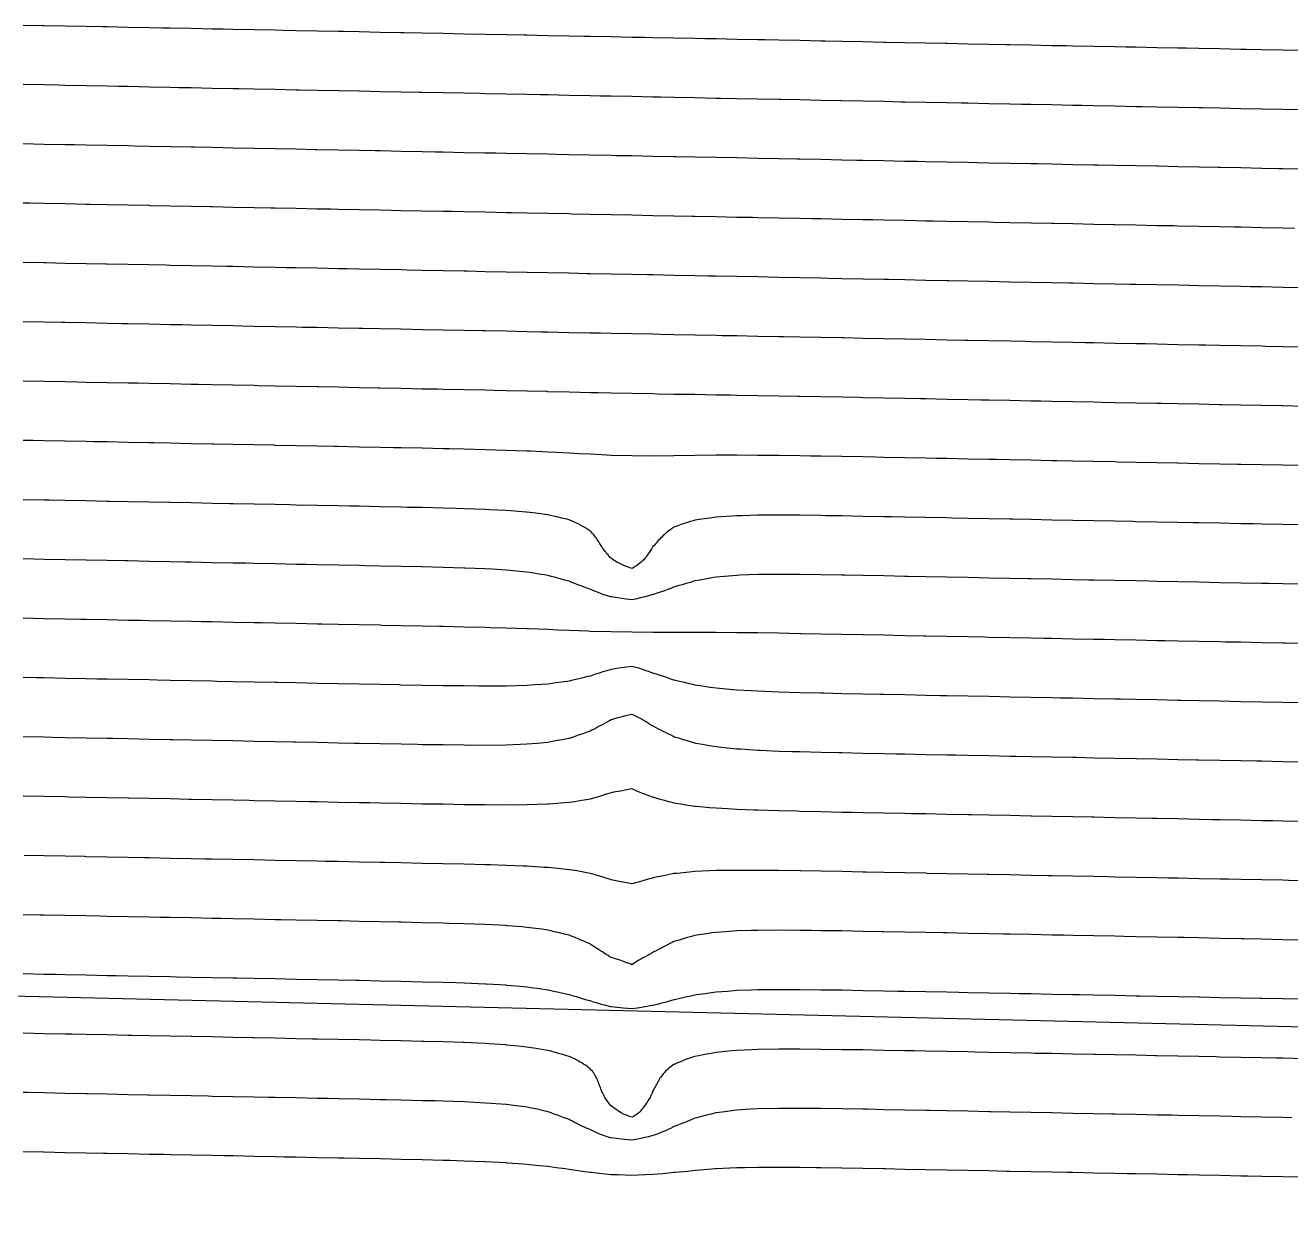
# Model space of a CAD drawing. Header units: metres. Extents: x 2418 to 4584, y 40 to 163.
# Drawn here: x 3641.3 to 3772, y 40 to 162.4 of the extents above; entities that cross this region are included whole.
import ezdxf

# ---------------------------------------------------------------- set-up
doc = ezdxf.new("R2010")
doc.units = ezdxf.units.M
for name, color, linetype in [('Contour_Level_10', 7, 'Continuous'), ('Contour_Level_11', 7, 'Continuous'), ('Contour_Level_12', 7, 'Continuous'), ('Contour_Level_13', 7, 'Continuous'), ('Contour_Level_14', 7, 'Continuous'), ('Contour_Level_15', 7, 'Continuous'), ('Contour_Level_16', 7, 'Continuous'), ('Contour_Level_17', 7, 'Continuous'), ('Contour_Level_18', 7, 'Continuous'), ('Contour_Level_19', 7, 'Continuous'), ('Contour_Level_20', 7, 'Continuous'), ('Contour_Level_21', 7, 'Continuous'), ('Contour_Level_22', 7, 'Continuous'), ('Contour_Level_23', 7, 'Continuous'), ('Contour_Level_4', 7, 'Continuous'), ('Contour_Level_5', 7, 'Continuous'), ('Contour_Level_6', 7, 'Continuous'), ('Contour_Level_7', 7, 'Continuous'), ('Contour_Level_8', 7, 'Continuous'), ('Contour_Level_9', 7, 'Continuous')]:
    doc.layers.add(name, color=color, linetype=linetype)

msp = doc.modelspace()

# ---------------------------------------------------------------- linework, layer by layer
at = {"layer": 'Contour_Level_10'}
msp.add_lwpolyline([(3773.34, 123.06), (3771.17, 123.11), (3771.08, 123.11), (3769.01, 123.15), (3766.84, 123.19), (3764.86, 123.23), (3764.67, 123.23), (3762.5, 123.28), (3760.33, 123.32), (3758.64, 123.35), (3758.17, 123.36), (3756, 123.41), (3753.83, 123.45), (3752.42, 123.48), (3751.66, 123.49), (3749.49, 123.54), (3747.33, 123.58), (3746.2, 123.6), (3745.16, 123.62), (3742.99, 123.66), (3740.82, 123.71), (3739.98, 123.72), (3738.65, 123.75), (3736.49, 123.79), (3734.32, 123.84), (3733.76, 123.85), (3732.15, 123.88), (3729.98, 123.92), (3727.81, 123.96), (3727.49, 123.97), (3725.65, 124.01), (3723.48, 124.05), (3721.31, 124.09), (3721.08, 124.09), (3719.14, 124.13), (3716.97, 124.17), (3714.8, 124.2), (3714.12, 124.22), (3712.64, 124.24), (3710.47, 124.28), (3708.3, 124.31), (3706.6, 124.34), (3706.13, 124.35), (3703.96, 124.39), (3701.8, 124.43), (3700.46, 124.46), (3699.63, 124.48), (3697.46, 124.53), (3695.29, 124.58), (3695.18, 124.59), (3693.12, 124.63), (3690.96, 124.68), (3689.74, 124.71), (3688.79, 124.73), (3686.62, 124.78), (3684.45, 124.82), (3683.88, 124.83), (3682.28, 124.86), (3680.12, 124.91), (3677.95, 124.95), (3677.77, 124.95), (3675.78, 124.99), (3673.61, 125.04), (3671.58, 125.08), (3671.44, 125.08), (3669.28, 125.12), (3667.11, 125.17), (3665.36, 125.2), (3664.94, 125.21), (3662.77, 125.25), (3660.6, 125.3), (3659.15, 125.32), (3658.43, 125.34), (3656.27, 125.38), (3654.1, 125.42), (3652.93, 125.45), (3651.93, 125.47), (3649.76, 125.51), (3647.59, 125.55), (3646.71, 125.57), (3645.43, 125.6), (3643.26, 125.64), (3641.09, 125.68)], dxfattribs=at)
at = {"layer": 'Contour_Level_11'}
msp.add_lwpolyline([(3772.72, 116.95), (3771.17, 116.98), (3769.01, 117.03), (3766.84, 117.07), (3766.5, 117.08), (3764.67, 117.11), (3762.5, 117.15), (3760.33, 117.2), (3760.28, 117.2), (3758.17, 117.24), (3756, 117.28), (3754.06, 117.32), (3753.83, 117.33), (3751.66, 117.37), (3749.49, 117.41), (3747.84, 117.44), (3747.33, 117.45), (3745.16, 117.5), (3742.99, 117.54), (3741.62, 117.57), (3740.82, 117.58), (3738.65, 117.63), (3736.49, 117.67), (3735.39, 117.69), (3734.32, 117.71), (3732.15, 117.75), (3729.98, 117.8), (3729.1, 117.81), (3727.81, 117.84), (3725.65, 117.88), (3723.48, 117.92), (3722.41, 117.94), (3721.31, 117.96), (3719.14, 117.99), (3716.97, 118.01), (3714.8, 118.02), (3712.64, 118.02), (3710.47, 118), (3708.3, 117.97), (3706.13, 117.94), (3703.96, 117.95), (3701.8, 118.01), (3700.85, 118.06), (3699.63, 118.12), (3698.51, 118.18), (3697.46, 118.24), (3696.18, 118.31), (3695.29, 118.35), (3693.47, 118.43), (3693.12, 118.44), (3690.96, 118.52), (3689.87, 118.55), (3688.79, 118.58), (3686.62, 118.64), (3685.09, 118.68), (3684.45, 118.69), (3682.28, 118.74), (3680.12, 118.78), (3679.33, 118.8), (3677.95, 118.83), (3675.78, 118.87), (3673.61, 118.91), (3673.21, 118.92), (3671.44, 118.96), (3669.28, 119), (3667.11, 119.04), (3667, 119.05), (3664.94, 119.09), (3662.77, 119.13), (3660.79, 119.17), (3660.6, 119.17), (3658.43, 119.21), (3656.27, 119.26), (3654.57, 119.29), (3654.1, 119.3), (3651.93, 119.34), (3649.76, 119.39), (3648.35, 119.41), (3647.59, 119.43), (3645.43, 119.47), (3643.26, 119.52), (3642.13, 119.54), (3641.09, 119.56)], dxfattribs=at)
at = {"layer": 'Contour_Level_12'}
msp.add_lwpolyline([(3773.34, 110.82), (3771.17, 110.86), (3769.01, 110.9), (3768.14, 110.92), (3766.84, 110.94), (3764.67, 110.99), (3762.5, 111.03), (3761.92, 111.04), (3760.33, 111.07), (3758.17, 111.12), (3756, 111.16), (3755.7, 111.17), (3753.83, 111.2), (3751.66, 111.25), (3749.49, 111.29), (3749.49, 111.29), (3747.33, 111.33), (3745.16, 111.37), (3743.27, 111.41), (3742.99, 111.42), (3740.82, 111.46), (3738.65, 111.5), (3737.04, 111.53), (3736.49, 111.55), (3734.32, 111.59), (3732.15, 111.63), (3730.75, 111.66), (3729.98, 111.67), (3727.81, 111.71), (3725.65, 111.75), (3723.94, 111.78), (3723.48, 111.79), (3721.31, 111.82), (3719.14, 111.83), (3716.97, 111.82), (3715.31, 111.78), (3714.8, 111.77), (3713.16, 111.66), (3712.64, 111.62), (3712.02, 111.53), (3711.18, 111.41), (3710.47, 111.3), (3710.42, 111.29), (3710, 111.17), (3709.6, 111.04), (3709.23, 110.92), (3708.87, 110.8), (3708.54, 110.67), (3708.3, 110.58), (3708.25, 110.55), (3708.06, 110.43), (3707.88, 110.3), (3707.72, 110.18), (3707.57, 110.06), (3707.42, 109.93), (3707.28, 109.81), (3707.15, 109.69), (3707.03, 109.56), (3706.91, 109.44), (3706.79, 109.32), (3706.68, 109.2), (3706.57, 109.07), (3706.46, 108.95), (3706.35, 108.83), (3706.24, 108.7), (3706.13, 108.58), (3706.13, 108.58), (3706.06, 108.46), (3705.98, 108.33), (3705.9, 108.21), (3705.82, 108.09), (3705.74, 107.96), (3705.65, 107.84), (3705.56, 107.72), (3705.47, 107.59), (3705.38, 107.47), (3705.28, 107.35), (3705.17, 107.23), (3705.05, 107.1), (3704.92, 106.98), (3704.76, 106.86), (3704.6, 106.73), (3704.43, 106.61), (3704.24, 106.49), (3704.05, 106.36), (3703.96, 106.31), (3703.83, 106.36), (3703.5, 106.49), (3703.2, 106.61), (3702.91, 106.73), (3702.65, 106.86), (3702.41, 106.98), (3702.2, 107.1), (3702.01, 107.23), (3701.84, 107.35), (3701.8, 107.38), (3701.71, 107.47), (3701.59, 107.59), (3701.49, 107.72), (3701.38, 107.84), (3701.29, 107.96), (3701.19, 108.09), (3701.1, 108.21), (3701.02, 108.33), (3700.93, 108.46), (3700.85, 108.58), (3700.77, 108.7), (3700.69, 108.83), (3700.61, 108.95), (3700.53, 109.07), (3700.45, 109.2), (3700.37, 109.32), (3700.29, 109.44), (3700.2, 109.56), (3700.1, 109.69), (3700.01, 109.81), (3699.9, 109.93), (3699.79, 110.06), (3699.67, 110.18), (3699.63, 110.22), (3699.5, 110.3), (3699.31, 110.43), (3699.1, 110.55), (3698.89, 110.67), (3698.66, 110.8), (3698.42, 110.92), (3698.16, 111.04), (3697.89, 111.17), (3697.61, 111.29), (3697.46, 111.35), (3697.22, 111.41), (3696.72, 111.53), (3696.21, 111.66), (3695.67, 111.78), (3695.29, 111.86), (3694.99, 111.9), (3694.05, 112.03), (3693.12, 112.14), (3693.05, 112.15), (3691.45, 112.27), (3690.96, 112.31), (3689.25, 112.4), (3688.79, 112.42), (3686.62, 112.5), (3685.8, 112.52), (3684.45, 112.56), (3682.28, 112.61), (3680.77, 112.64), (3680.12, 112.66), (3677.95, 112.7), (3675.78, 112.75), (3674.82, 112.77), (3673.61, 112.79), (3671.44, 112.83), (3669.28, 112.88), (3668.64, 112.89), (3667.11, 112.92), (3664.94, 112.96), (3662.77, 113.01), (3662.43, 113.01), (3660.6, 113.05), (3658.43, 113.09), (3656.27, 113.13), (3656.21, 113.14), (3654.1, 113.18), (3651.93, 113.22), (3649.99, 113.26), (3649.76, 113.26), (3647.59, 113.31), (3645.43, 113.35), (3643.78, 113.38), (3643.26, 113.39), (3641.09, 113.43)], dxfattribs=at)
at = {"layer": 'Contour_Level_13'}
msp.add_lwpolyline([(3773.34, 104.69), (3771.17, 104.74), (3769.78, 104.76), (3769.01, 104.78), (3766.84, 104.82), (3764.67, 104.86), (3763.56, 104.89), (3762.5, 104.91), (3760.33, 104.95), (3758.17, 104.99), (3757.35, 105.01), (3756, 105.04), (3753.83, 105.08), (3751.66, 105.12), (3751.13, 105.13), (3749.49, 105.16), (3747.33, 105.21), (3745.16, 105.25), (3744.91, 105.26), (3742.99, 105.29), (3740.82, 105.34), (3738.69, 105.38), (3738.65, 105.38), (3736.49, 105.42), (3734.32, 105.46), (3732.43, 105.5), (3732.15, 105.51), (3729.98, 105.55), (3727.81, 105.59), (3725.92, 105.62), (3725.65, 105.63), (3723.48, 105.67), (3721.31, 105.69), (3719.14, 105.71), (3716.97, 105.69), (3715.11, 105.62), (3714.8, 105.61), (3713.51, 105.5), (3712.64, 105.43), (3712.37, 105.38), (3711.68, 105.26), (3710.97, 105.13), (3710.47, 105.05), (3710.35, 105.01), (3709.96, 104.89), (3709.56, 104.76), (3709.13, 104.64), (3708.69, 104.52), (3708.3, 104.41), (3708.25, 104.39), (3707.96, 104.27), (3707.65, 104.15), (3707.32, 104.02), (3706.96, 103.9), (3706.58, 103.78), (3706.18, 103.65), (3706.13, 103.64), (3705.77, 103.53), (3705.33, 103.41), (3704.85, 103.29), (3704.32, 103.16), (3703.96, 103.09), (3703.37, 103.16), (3702.48, 103.29), (3701.8, 103.39), (3701.73, 103.41), (3701.33, 103.53), (3700.97, 103.65), (3700.63, 103.78), (3700.31, 103.9), (3700.01, 104.02), (3699.73, 104.15), (3699.63, 104.2), (3699.4, 104.27), (3699.04, 104.39), (3698.7, 104.52), (3698.37, 104.64), (3698.06, 104.76), (3697.76, 104.89), (3697.48, 105.01), (3697.46, 105.02), (3697.01, 105.13), (3696.54, 105.26), (3696.08, 105.38), (3695.64, 105.5), (3695.29, 105.6), (3695.15, 105.62), (3694.38, 105.75), (3693.62, 105.87), (3693.12, 105.95), (3692.69, 105.99), (3691.39, 106.12), (3690.96, 106.16), (3689.54, 106.24), (3688.79, 106.28), (3686.74, 106.36), (3686.62, 106.37), (3684.45, 106.43), (3682.28, 106.49), (3682.22, 106.49), (3680.12, 106.53), (3677.95, 106.58), (3676.43, 106.61), (3675.78, 106.62), (3673.61, 106.67), (3671.44, 106.71), (3670.28, 106.73), (3669.28, 106.75), (3667.11, 106.8), (3664.94, 106.84), (3664.07, 106.86), (3662.77, 106.88), (3660.6, 106.92), (3658.43, 106.97), (3657.85, 106.98), (3656.27, 107.01), (3654.1, 107.05), (3651.93, 107.1), (3651.64, 107.1), (3649.76, 107.14), (3647.59, 107.18), (3645.43, 107.23), (3645.42, 107.23), (3643.26, 107.27), (3641.09, 107.31)], dxfattribs=at)
at = {"layer": 'Contour_Level_14'}
msp.add_lwpolyline([(3773.34, 98.57), (3771.42, 98.61), (3771.17, 98.61), (3769.01, 98.65), (3766.84, 98.7), (3765.21, 98.73), (3764.67, 98.74), (3762.5, 98.78), (3760.33, 98.83), (3758.99, 98.85), (3758.17, 98.87), (3756, 98.91), (3753.83, 98.95), (3752.77, 98.98), (3751.66, 99), (3749.49, 99.04), (3747.33, 99.08), (3746.55, 99.1), (3745.16, 99.13), (3742.99, 99.17), (3740.82, 99.21), (3740.33, 99.22), (3738.65, 99.26), (3736.49, 99.3), (3734.32, 99.34), (3734.11, 99.35), (3732.15, 99.38), (3729.98, 99.43), (3727.86, 99.47), (3727.81, 99.47), (3725.65, 99.51), (3723.48, 99.55), (3721.43, 99.59), (3721.31, 99.59), (3719.14, 99.63), (3716.97, 99.67), (3714.8, 99.69), (3712.64, 99.71), (3710.78, 99.71), (3710.47, 99.72), (3708.3, 99.72), (3706.13, 99.73), (3703.96, 99.75), (3701.8, 99.78), (3699.63, 99.83), (3699.43, 99.84), (3697.46, 99.91), (3696.29, 99.96), (3695.29, 100.01), (3693.28, 100.08), (3693.12, 100.09), (3690.96, 100.16), (3689.31, 100.21), (3688.79, 100.22), (3686.62, 100.27), (3684.45, 100.32), (3684.09, 100.33), (3682.28, 100.37), (3680.12, 100.41), (3678.11, 100.45), (3677.95, 100.46), (3675.78, 100.5), (3673.61, 100.54), (3671.93, 100.58), (3671.44, 100.59), (3669.28, 100.63), (3667.11, 100.67), (3665.71, 100.7), (3664.94, 100.72), (3662.77, 100.76), (3660.6, 100.8), (3659.5, 100.82), (3658.43, 100.84), (3656.27, 100.89), (3654.1, 100.93), (3653.28, 100.95), (3651.93, 100.97), (3649.76, 101.02), (3647.59, 101.06), (3647.06, 101.07), (3645.43, 101.1), (3643.26, 101.14), (3641.09, 101.19)], dxfattribs=at)
at = {"layer": 'Contour_Level_15'}
msp.add_lwpolyline([(3773.07, 92.45), (3771.17, 92.49), (3769.01, 92.53), (3766.85, 92.57), (3766.84, 92.57), (3764.67, 92.62), (3762.5, 92.66), (3760.63, 92.7), (3760.33, 92.7), (3758.17, 92.75), (3756, 92.79), (3754.41, 92.82), (3753.83, 92.83), (3751.66, 92.87), (3749.49, 92.92), (3748.19, 92.94), (3747.33, 92.96), (3745.16, 93), (3742.99, 93.05), (3741.98, 93.07), (3740.82, 93.09), (3738.65, 93.13), (3736.49, 93.17), (3735.77, 93.19), (3734.32, 93.22), (3732.15, 93.26), (3729.98, 93.3), (3729.61, 93.31), (3727.81, 93.35), (3725.65, 93.39), (3723.78, 93.44), (3723.48, 93.44), (3721.31, 93.5), (3719.14, 93.56), (3719.14, 93.56), (3716.97, 93.64), (3716.28, 93.68), (3714.8, 93.77), (3714.37, 93.8), (3713.01, 93.93), (3712.64, 93.96), (3712.04, 94.05), (3711.22, 94.17), (3710.47, 94.28), (3710.41, 94.3), (3709.91, 94.42), (3709.39, 94.54), (3708.86, 94.67), (3708.32, 94.79), (3708.3, 94.79), (3707.97, 94.91), (3707.62, 95.04), (3707.25, 95.16), (3706.87, 95.28), (3706.48, 95.41), (3706.13, 95.51), (3706.08, 95.53), (3705.77, 95.65), (3705.43, 95.77), (3705.06, 95.9), (3704.66, 96.02), (3704.23, 96.14), (3703.96, 96.21), (3703.43, 96.14), (3702.58, 96.02), (3701.82, 95.9), (3701.8, 95.89), (3701.38, 95.77), (3700.97, 95.65), (3700.58, 95.53), (3700.2, 95.41), (3699.85, 95.28), (3699.63, 95.2), (3699.42, 95.16), (3698.88, 95.04), (3698.35, 94.91), (3697.85, 94.79), (3697.46, 94.69), (3697.28, 94.67), (3696.38, 94.54), (3695.52, 94.42), (3695.29, 94.39), (3693.98, 94.3), (3693.12, 94.24), (3690.96, 94.18), (3690.01, 94.17), (3688.79, 94.17), (3688.16, 94.17), (3686.62, 94.19), (3684.45, 94.22), (3682.28, 94.25), (3680.12, 94.29), (3679.92, 94.3), (3677.95, 94.34), (3675.78, 94.38), (3673.61, 94.42), (3673.59, 94.42), (3671.44, 94.46), (3669.28, 94.51), (3667.36, 94.54), (3667.11, 94.55), (3664.94, 94.59), (3662.77, 94.63), (3661.14, 94.67), (3660.6, 94.68), (3658.43, 94.72), (3656.27, 94.76), (3654.92, 94.79), (3654.1, 94.81), (3651.93, 94.85), (3649.76, 94.89), (3648.7, 94.91), (3647.59, 94.93), (3645.43, 94.98), (3643.26, 95.02), (3642.48, 95.04), (3641.09, 95.06)], dxfattribs=at)
at = {"layer": 'Contour_Level_16'}
msp.add_lwpolyline([(3773.34, 86.32), (3771.17, 86.36), (3769.01, 86.41), (3768.49, 86.42), (3766.84, 86.45), (3764.67, 86.49), (3762.5, 86.54), (3762.27, 86.54), (3760.33, 86.58), (3758.17, 86.62), (3756.05, 86.66), (3756, 86.66), (3753.83, 86.71), (3751.66, 86.75), (3749.84, 86.79), (3749.49, 86.79), (3747.33, 86.84), (3745.16, 86.88), (3743.62, 86.91), (3742.99, 86.92), (3740.82, 86.97), (3738.65, 87.01), (3737.41, 87.03), (3736.49, 87.05), (3734.32, 87.09), (3732.15, 87.14), (3731.23, 87.16), (3729.98, 87.18), (3727.81, 87.23), (3725.65, 87.27), (3725.31, 87.28), (3723.48, 87.32), (3721.31, 87.38), (3720.47, 87.4), (3719.14, 87.44), (3717.2, 87.53), (3716.97, 87.53), (3715.17, 87.65), (3714.8, 87.67), (3713.83, 87.77), (3712.64, 87.89), (3712.64, 87.9), (3711.94, 88.02), (3711.24, 88.14), (3710.55, 88.26), (3710.47, 88.28), (3710.11, 88.39), (3709.7, 88.51), (3709.3, 88.63), (3708.9, 88.76), (3708.5, 88.88), (3708.3, 88.94), (3708.18, 89), (3707.93, 89.13), (3707.68, 89.25), (3707.43, 89.37), (3707.18, 89.5), (3706.94, 89.62), (3706.69, 89.74), (3706.45, 89.86), (3706.21, 89.99), (3706.13, 90.03), (3706, 90.11), (3705.81, 90.23), (3705.62, 90.36), (3705.42, 90.48), (3705.22, 90.6), (3705, 90.73), (3704.78, 90.85), (3704.54, 90.97), (3704.3, 91.1), (3704.05, 91.22), (3703.96, 91.26), (3703.78, 91.22), (3703.28, 91.1), (3702.81, 90.97), (3702.36, 90.85), (3701.95, 90.73), (3701.8, 90.68), (3701.65, 90.6), (3701.43, 90.48), (3701.2, 90.36), (3700.97, 90.23), (3700.75, 90.11), (3700.52, 89.99), (3700.29, 89.86), (3700.06, 89.74), (3699.83, 89.62), (3699.63, 89.51), (3699.58, 89.5), (3699.23, 89.37), (3698.88, 89.25), (3698.52, 89.13), (3698.16, 89), (3697.79, 88.88), (3697.46, 88.77), (3697.4, 88.76), (3696.75, 88.63), (3696.08, 88.51), (3695.41, 88.39), (3695.29, 88.37), (3694.18, 88.26), (3693.12, 88.17), (3692.4, 88.14), (3690.96, 88.09), (3688.79, 88.06), (3686.62, 88.07), (3684.45, 88.1), (3682.28, 88.13), (3681.81, 88.14), (3680.12, 88.17), (3677.95, 88.21), (3675.78, 88.25), (3675.26, 88.26), (3673.61, 88.3), (3671.44, 88.34), (3669.28, 88.38), (3669, 88.39), (3667.11, 88.42), (3664.94, 88.47), (3662.78, 88.51), (3662.77, 88.51), (3660.6, 88.55), (3658.43, 88.6), (3656.56, 88.63), (3656.27, 88.64), (3654.1, 88.68), (3651.93, 88.73), (3650.34, 88.76), (3649.76, 88.77), (3647.59, 88.81), (3645.43, 88.85), (3644.13, 88.88), (3643.26, 88.9), (3641.09, 88.94)], dxfattribs=at)
at = {"layer": 'Contour_Level_17'}
msp.add_lwpolyline([(3773.34, 80.2), (3771.17, 80.24), (3770.13, 80.26), (3769.01, 80.28), (3766.84, 80.33), (3764.67, 80.37), (3763.91, 80.38), (3762.5, 80.41), (3760.33, 80.46), (3758.17, 80.5), (3757.7, 80.51), (3756, 80.54), (3753.83, 80.58), (3751.66, 80.63), (3751.48, 80.63), (3749.49, 80.67), (3747.33, 80.71), (3745.26, 80.75), (3745.16, 80.76), (3742.99, 80.8), (3740.82, 80.84), (3739.04, 80.88), (3738.65, 80.88), (3736.49, 80.93), (3734.32, 80.97), (3732.83, 81), (3732.15, 81.01), (3729.98, 81.06), (3727.81, 81.1), (3726.69, 81.12), (3725.65, 81.14), (3723.48, 81.19), (3721.31, 81.24), (3720.97, 81.25), (3719.14, 81.29), (3716.97, 81.35), (3716.58, 81.37), (3714.8, 81.44), (3713.81, 81.49), (3712.64, 81.56), (3711.98, 81.62), (3710.63, 81.74), (3710.47, 81.75), (3709.75, 81.86), (3708.96, 81.98), (3708.3, 82.09), (3708.25, 82.11), (3707.77, 82.23), (3707.32, 82.35), (3706.89, 82.48), (3706.47, 82.6), (3706.13, 82.71), (3706.08, 82.72), (3705.72, 82.85), (3705.38, 82.97), (3705.05, 83.09), (3704.74, 83.22), (3704.46, 83.34), (3704.19, 83.46), (3703.96, 83.58), (3703.42, 83.46), (3702.78, 83.34), (3702.06, 83.22), (3701.8, 83.17), (3701.57, 83.09), (3701.2, 82.97), (3700.82, 82.85), (3700.41, 82.72), (3699.99, 82.6), (3699.63, 82.5), (3699.49, 82.48), (3698.78, 82.35), (3698.03, 82.23), (3697.46, 82.14), (3697.02, 82.11), (3695.42, 81.98), (3695.29, 81.98), (3693.12, 81.91), (3690.96, 81.89), (3688.79, 81.9), (3686.62, 81.93), (3684.45, 81.97), (3683.4, 81.98), (3682.28, 82), (3680.12, 82.05), (3677.95, 82.09), (3676.9, 82.11), (3675.78, 82.13), (3673.61, 82.17), (3671.44, 82.22), (3670.64, 82.23), (3669.28, 82.26), (3667.11, 82.3), (3664.94, 82.34), (3664.42, 82.35), (3662.77, 82.39), (3660.6, 82.43), (3658.43, 82.47), (3658.2, 82.48), (3656.27, 82.52), (3654.1, 82.56), (3651.99, 82.6), (3651.93, 82.6), (3649.76, 82.64), (3647.59, 82.69), (3645.77, 82.72), (3645.43, 82.73), (3643.26, 82.77), (3641.09, 82.82)], dxfattribs=at)
at = {"layer": 'Contour_Level_18'}
msp.add_lwpolyline([(3773.34, 74.07), (3771.77, 74.11), (3771.17, 74.12), (3769.01, 74.16), (3766.84, 74.2), (3765.56, 74.23), (3764.67, 74.25), (3762.5, 74.29), (3760.33, 74.33), (3759.34, 74.35), (3758.17, 74.37), (3756, 74.42), (3753.83, 74.46), (3753.12, 74.47), (3751.66, 74.5), (3749.49, 74.55), (3747.33, 74.59), (3746.9, 74.6), (3745.16, 74.63), (3742.99, 74.68), (3740.82, 74.72), (3740.68, 74.72), (3738.65, 74.76), (3736.49, 74.8), (3734.45, 74.84), (3734.32, 74.85), (3732.15, 74.89), (3729.98, 74.93), (3728.16, 74.97), (3727.81, 74.97), (3725.65, 75.02), (3723.48, 75.05), (3721.41, 75.09), (3721.31, 75.09), (3719.14, 75.12), (3716.97, 75.15), (3714.8, 75.15), (3712.64, 75.12), (3711.96, 75.09), (3710.47, 75.02), (3709.86, 74.97), (3708.64, 74.84), (3708.3, 74.81), (3707.83, 74.72), (3707.21, 74.6), (3706.63, 74.47), (3706.13, 74.36), (3706.09, 74.35), (3705.64, 74.23), (3705.19, 74.11), (3704.75, 73.98), (3704.32, 73.86), (3703.96, 73.75), (3703.43, 73.86), (3702.8, 73.98), (3702.16, 74.11), (3701.8, 74.18), (3701.65, 74.23), (3701.28, 74.35), (3700.9, 74.47), (3700.5, 74.6), (3700.07, 74.72), (3699.63, 74.84), (3699.63, 74.84), (3698.97, 74.97), (3698.26, 75.09), (3697.51, 75.21), (3697.46, 75.22), (3696.33, 75.34), (3695.29, 75.44), (3694.91, 75.46), (3693.12, 75.57), (3692.75, 75.58), (3690.96, 75.66), (3689.35, 75.71), (3688.79, 75.72), (3686.62, 75.78), (3684.45, 75.83), (3684.38, 75.83), (3682.28, 75.87), (3680.12, 75.92), (3678.44, 75.95), (3677.95, 75.96), (3675.78, 76.01), (3673.61, 76.05), (3672.27, 76.08), (3671.44, 76.09), (3669.28, 76.13), (3667.11, 76.18), (3666.06, 76.2), (3664.94, 76.22), (3662.77, 76.26), (3660.6, 76.31), (3659.85, 76.32), (3658.43, 76.35), (3656.27, 76.39), (3654.1, 76.44), (3653.63, 76.44), (3651.93, 76.48), (3649.76, 76.52), (3647.59, 76.56), (3647.41, 76.57), (3645.43, 76.61), (3643.26, 76.65), (3641.19, 76.69)], dxfattribs=at)
at = {"layer": 'Contour_Level_19'}
msp.add_lwpolyline([(3773.34, 67.95), (3771.17, 67.99), (3769.01, 68.04), (3767.2, 68.07), (3766.84, 68.08), (3764.67, 68.12), (3762.5, 68.17), (3760.98, 68.2), (3760.33, 68.21), (3758.17, 68.25), (3756, 68.29), (3754.76, 68.32), (3753.83, 68.34), (3751.66, 68.38), (3749.49, 68.42), (3748.54, 68.44), (3747.33, 68.47), (3745.16, 68.51), (3742.99, 68.55), (3742.32, 68.56), (3740.82, 68.59), (3738.65, 68.64), (3736.49, 68.68), (3736.09, 68.69), (3734.32, 68.72), (3732.15, 68.76), (3729.98, 68.81), (3729.76, 68.81), (3727.81, 68.85), (3725.65, 68.89), (3723.48, 68.92), (3722.51, 68.93), (3721.31, 68.95), (3719.14, 68.96), (3716.97, 68.95), (3716.28, 68.93), (3714.8, 68.89), (3713.62, 68.81), (3712.64, 68.74), (3712.26, 68.69), (3711.43, 68.56), (3710.61, 68.44), (3710.47, 68.42), (3710.11, 68.32), (3709.68, 68.2), (3709.25, 68.07), (3708.83, 67.95), (3708.42, 67.83), (3708.3, 67.79), (3708.13, 67.7), (3707.88, 67.58), (3707.64, 67.46), (3707.4, 67.33), (3707.16, 67.21), (3706.93, 67.09), (3706.69, 66.96), (3706.45, 66.84), (3706.22, 66.72), (3706.13, 66.67), (3706, 66.59), (3705.78, 66.47), (3705.55, 66.35), (3705.32, 66.23), (3705.1, 66.1), (3704.88, 65.98), (3704.66, 65.86), (3704.45, 65.73), (3704.26, 65.61), (3704.08, 65.49), (3703.96, 65.4), (3703.76, 65.49), (3703.44, 65.61), (3703.1, 65.73), (3702.73, 65.86), (3702.35, 65.98), (3701.96, 66.1), (3701.8, 66.15), (3701.68, 66.23), (3701.49, 66.35), (3701.3, 66.47), (3701.1, 66.59), (3700.91, 66.72), (3700.72, 66.84), (3700.52, 66.96), (3700.33, 67.09), (3700.14, 67.21), (3699.95, 67.33), (3699.76, 67.46), (3699.63, 67.55), (3699.55, 67.58), (3699.26, 67.7), (3698.98, 67.83), (3698.69, 67.95), (3698.39, 68.07), (3698.09, 68.2), (3697.79, 68.32), (3697.49, 68.44), (3697.46, 68.45), (3697, 68.56), (3696.49, 68.69), (3695.97, 68.81), (3695.44, 68.93), (3695.29, 68.97), (3694.65, 69.06), (3693.74, 69.18), (3693.12, 69.26), (3692.62, 69.3), (3691.09, 69.43), (3690.96, 69.44), (3688.79, 69.55), (3688.78, 69.55), (3686.62, 69.63), (3685.07, 69.67), (3684.45, 69.69), (3682.28, 69.74), (3680.12, 69.79), (3679.88, 69.8), (3677.95, 69.84), (3675.78, 69.88), (3673.88, 69.92), (3673.61, 69.92), (3671.44, 69.97), (3669.28, 70.01), (3667.7, 70.04), (3667.11, 70.05), (3664.94, 70.1), (3662.77, 70.14), (3661.49, 70.17), (3660.6, 70.18), (3658.43, 70.23), (3656.27, 70.27), (3655.27, 70.29), (3654.1, 70.31), (3651.93, 70.35), (3649.76, 70.4), (3649.05, 70.41), (3647.59, 70.44), (3645.43, 70.48), (3643.26, 70.53), (3642.83, 70.53), (3641.09, 70.57)], dxfattribs=at)
at = {"layer": 'Contour_Level_20'}
msp.add_lwpolyline([(3773.34, 61.83), (3771.17, 61.87), (3769.01, 61.91), (3768.84, 61.92), (3766.84, 61.96), (3764.67, 62), (3762.62, 62.04), (3762.5, 62.04), (3760.33, 62.08), (3758.17, 62.13), (3756.4, 62.16), (3756, 62.17), (3753.83, 62.21), (3751.66, 62.26), (3750.18, 62.29), (3749.49, 62.3), (3747.33, 62.34), (3745.16, 62.38), (3743.96, 62.41), (3742.99, 62.43), (3740.82, 62.47), (3738.65, 62.51), (3737.73, 62.53), (3736.49, 62.56), (3734.32, 62.6), (3732.15, 62.64), (3731.42, 62.65), (3729.98, 62.68), (3727.81, 62.72), (3725.65, 62.76), (3724.44, 62.78), (3723.48, 62.79), (3721.31, 62.82), (3719.14, 62.82), (3716.97, 62.8), (3716.28, 62.78), (3714.8, 62.73), (3713.83, 62.65), (3712.64, 62.57), (3712.39, 62.53), (3711.52, 62.41), (3710.62, 62.29), (3710.47, 62.26), (3710.03, 62.16), (3709.49, 62.04), (3708.93, 61.92), (3708.35, 61.79), (3708.3, 61.78), (3707.93, 61.67), (3707.49, 61.55), (3707.04, 61.42), (3706.55, 61.3), (3706.13, 61.2), (3706.02, 61.18), (3705.31, 61.05), (3704.52, 60.93), (3703.96, 60.85), (3703.04, 60.93), (3701.8, 61.05), (3701.77, 61.05), (3701.28, 61.18), (3700.83, 61.3), (3700.4, 61.42), (3700, 61.55), (3699.63, 61.67), (3699.62, 61.67), (3699.17, 61.79), (3698.74, 61.92), (3698.33, 62.04), (3697.93, 62.16), (3697.54, 62.29), (3697.46, 62.31), (3697, 62.41), (3696.42, 62.53), (3695.86, 62.65), (3695.3, 62.78), (3695.29, 62.78), (3694.42, 62.9), (3693.54, 63.02), (3693.12, 63.08), (3692.41, 63.15), (3691.02, 63.27), (3690.96, 63.28), (3688.94, 63.39), (3688.79, 63.4), (3686.62, 63.49), (3685.81, 63.52), (3684.45, 63.56), (3682.28, 63.61), (3681.21, 63.64), (3680.12, 63.66), (3677.95, 63.71), (3675.78, 63.76), (3675.47, 63.76), (3673.61, 63.8), (3671.44, 63.84), (3669.33, 63.89), (3669.28, 63.89), (3667.11, 63.93), (3664.94, 63.97), (3663.13, 64.01), (3662.77, 64.02), (3660.6, 64.06), (3658.43, 64.1), (3656.91, 64.13), (3656.27, 64.14), (3654.1, 64.19), (3651.93, 64.23), (3650.69, 64.26), (3649.76, 64.27), (3647.59, 64.32), (3645.43, 64.36), (3644.47, 64.38), (3643.26, 64.4), (3641.09, 64.45)], dxfattribs=at)
at = {"layer": 'Contour_Level_21'}
for points in [[(2418.3, 91.48), (4565.81, 40)], [(3773.34, 55.7), (3771.17, 55.75), (3770.48, 55.76), (3769.01, 55.79), (3766.84, 55.83), (3764.67, 55.87), (3764.26, 55.88), (3762.5, 55.92), (3760.33, 55.96), (3758.17, 56), (3758.04, 56.01), (3756, 56.05), (3753.83, 56.09), (3751.83, 56.13), (3751.66, 56.13), (3749.49, 56.18), (3747.33, 56.22), (3745.61, 56.25), (3745.16, 56.26), (3742.99, 56.3), (3740.82, 56.35), (3739.38, 56.38), (3738.65, 56.39), (3736.49, 56.43), (3734.32, 56.47), (3733.1, 56.5), (3732.15, 56.52), (3729.98, 56.56), (3727.81, 56.6), (3726.38, 56.62), (3725.65, 56.63), (3723.48, 56.66), (3721.31, 56.68), (3719.14, 56.68), (3716.97, 56.65), (3716.36, 56.62), (3714.8, 56.55), (3714.26, 56.5), (3712.98, 56.38), (3712.64, 56.34), (3712.14, 56.25), (3711.48, 56.13), (3710.84, 56.01), (3710.47, 55.93), (3710.31, 55.88), (3709.95, 55.76), (3709.6, 55.64), (3709.27, 55.51), (3708.96, 55.39), (3708.66, 55.27), (3708.38, 55.14), (3708.3, 55.11), (3708.17, 55.02), (3708, 54.9), (3707.84, 54.77), (3707.69, 54.65), (3707.56, 54.53), (3707.44, 54.41), (3707.32, 54.28), (3707.21, 54.16), (3707.12, 54.04), (3707.02, 53.91), (3706.94, 53.79), (3706.85, 53.67), (3706.78, 53.54), (3706.7, 53.42), (3706.63, 53.3), (3706.56, 53.17), (3706.49, 53.05), (3706.43, 52.93), (3706.36, 52.8), (3706.29, 52.68), (3706.22, 52.56), (3706.15, 52.44), (3706.13, 52.4), (3706.1, 52.31), (3706.05, 52.19), (3706, 52.07), (3705.95, 51.94), (3705.89, 51.82), (3705.83, 51.7), (3705.76, 51.57), (3705.68, 51.45), (3705.6, 51.33), (3705.52, 51.2), (3705.44, 51.08), (3705.35, 50.96), (3705.26, 50.83), (3705.17, 50.71), (3705.08, 50.59), (3704.98, 50.47), (3704.89, 50.34), (3704.78, 50.22), (3704.66, 50.1), (3704.51, 49.97), (3704.33, 49.85), (3704.12, 49.73), (3703.96, 49.65), (3703.71, 49.73), (3703.38, 49.85), (3703.1, 49.97), (3702.86, 50.1), (3702.66, 50.22), (3702.47, 50.34), (3702.3, 50.47), (3702.12, 50.59), (3701.95, 50.71), (3701.8, 50.83), (3701.79, 50.83), (3701.68, 50.96), (3701.59, 51.08), (3701.49, 51.2), (3701.4, 51.33), (3701.32, 51.45), (3701.24, 51.57), (3701.17, 51.7), (3701.1, 51.82), (3701.04, 51.94), (3700.98, 52.07), (3700.92, 52.19), (3700.86, 52.31), (3700.81, 52.44), (3700.76, 52.56), (3700.72, 52.68), (3700.67, 52.8), (3700.62, 52.93), (3700.58, 53.05), (3700.53, 53.17), (3700.48, 53.3), (3700.43, 53.42), (3700.38, 53.54), (3700.33, 53.67), (3700.26, 53.79), (3700.2, 53.91), (3700.13, 54.04), (3700.05, 54.16), (3699.96, 54.28), (3699.87, 54.41), (3699.76, 54.53), (3699.65, 54.65), (3699.63, 54.67), (3699.5, 54.77), (3699.33, 54.9), (3699.16, 55.02), (3698.97, 55.14), (3698.77, 55.27), (3698.56, 55.39), (3698.34, 55.51), (3698.1, 55.64), (3697.85, 55.76), (3697.58, 55.88), (3697.46, 55.93), (3697.23, 56.01), (3696.81, 56.13), (3696.38, 56.25), (3695.93, 56.38), (3695.46, 56.5), (3695.29, 56.54), (3694.82, 56.62), (3694.08, 56.74), (3693.32, 56.87), (3693.12, 56.9), (3692.22, 56.99), (3691, 57.11), (3690.96, 57.12), (3689.14, 57.24), (3688.79, 57.26), (3686.62, 57.36), (3686.54, 57.36), (3684.45, 57.43), (3682.47, 57.48), (3682.28, 57.49), (3680.12, 57.54), (3677.95, 57.59), (3677.01, 57.61), (3675.78, 57.63), (3673.61, 57.68), (3671.44, 57.72), (3670.96, 57.73), (3669.28, 57.76), (3667.11, 57.81), (3664.94, 57.85), (3664.77, 57.85), (3662.77, 57.89), (3660.6, 57.94), (3658.55, 57.98), (3658.43, 57.98), (3656.27, 58.02), (3654.1, 58.06), (3652.33, 58.1), (3651.93, 58.11), (3649.76, 58.15), (3647.59, 58.19), (3646.12, 58.22), (3645.43, 58.24), (3643.26, 58.28), (3641.09, 58.32)]]:
    msp.add_lwpolyline(points, dxfattribs=at)
at = {"layer": 'Contour_Level_22'}
msp.add_lwpolyline([(3772.12, 49.6), (3771.17, 49.62), (3769.01, 49.67), (3766.84, 49.71), (3765.9, 49.73), (3764.67, 49.75), (3762.5, 49.79), (3760.33, 49.84), (3759.69, 49.85), (3758.17, 49.88), (3756, 49.92), (3753.83, 49.97), (3753.47, 49.97), (3751.66, 50.01), (3749.49, 50.05), (3747.33, 50.09), (3747.25, 50.1), (3745.16, 50.14), (3742.99, 50.18), (3741.03, 50.22), (3740.82, 50.22), (3738.65, 50.27), (3736.49, 50.31), (3734.77, 50.34), (3734.32, 50.35), (3732.15, 50.39), (3729.98, 50.43), (3728.29, 50.47), (3727.81, 50.47), (3725.65, 50.51), (3723.48, 50.54), (3721.31, 50.56), (3719.14, 50.56), (3716.97, 50.51), (3716.21, 50.47), (3714.8, 50.38), (3714.49, 50.34), (3713.54, 50.22), (3712.64, 50.1), (3712.61, 50.1), (3712.13, 49.97), (3711.65, 49.85), (3711.15, 49.73), (3710.65, 49.6), (3710.47, 49.56), (3710.29, 49.48), (3710.01, 49.36), (3709.72, 49.23), (3709.42, 49.11), (3709.11, 48.99), (3708.78, 48.86), (3708.44, 48.74), (3708.3, 48.69), (3708.17, 48.62), (3707.94, 48.5), (3707.69, 48.37), (3707.42, 48.25), (3707.13, 48.13), (3706.82, 48), (3706.48, 47.88), (3706.13, 47.76), (3706.12, 47.76), (3705.66, 47.63), (3705.15, 47.51), (3704.56, 47.39), (3703.96, 47.27), (3702.86, 47.39), (3701.8, 47.51), (3701.79, 47.51), (3701.39, 47.63), (3701.03, 47.76), (3700.7, 47.88), (3700.4, 48), (3700.12, 48.13), (3699.87, 48.25), (3699.64, 48.37), (3699.63, 48.38), (3699.34, 48.5), (3699.05, 48.62), (3698.77, 48.74), (3698.51, 48.86), (3698.27, 48.99), (3698.03, 49.11), (3697.81, 49.23), (3697.59, 49.36), (3697.46, 49.43), (3697.32, 49.48), (3696.97, 49.6), (3696.62, 49.73), (3696.28, 49.85), (3695.94, 49.97), (3695.62, 50.1), (3695.3, 50.22), (3695.29, 50.22), (3694.73, 50.34), (3694.16, 50.47), (3693.6, 50.59), (3693.12, 50.69), (3692.97, 50.71), (3691.98, 50.83), (3691, 50.96), (3690.96, 50.96), (3689.37, 51.08), (3688.79, 51.12), (3687.15, 51.2), (3686.62, 51.23), (3684.45, 51.3), (3683.64, 51.33), (3682.28, 51.36), (3680.12, 51.42), (3678.54, 51.45), (3677.95, 51.46), (3675.78, 51.51), (3673.61, 51.55), (3672.58, 51.57), (3671.44, 51.6), (3669.28, 51.64), (3667.11, 51.68), (3666.41, 51.7), (3664.94, 51.73), (3662.77, 51.77), (3660.6, 51.81), (3660.19, 51.82), (3658.43, 51.85), (3656.27, 51.9), (3654.1, 51.94), (3653.98, 51.94), (3651.93, 51.98), (3649.76, 52.03), (3647.76, 52.07), (3647.59, 52.07), (3645.43, 52.11), (3643.26, 52.16), (3641.54, 52.19), (3641.09, 52.2)], dxfattribs=at)
at = {"layer": 'Contour_Level_23'}
msp.add_lwpolyline([(3773.34, 43.46), (3771.17, 43.5), (3769.01, 43.54), (3767.55, 43.57), (3766.84, 43.58), (3764.67, 43.63), (3762.5, 43.67), (3761.33, 43.69), (3760.33, 43.71), (3758.17, 43.76), (3756, 43.8), (3755.11, 43.82), (3753.83, 43.84), (3751.66, 43.89), (3749.49, 43.93), (3748.89, 43.94), (3747.33, 43.97), (3745.16, 44.01), (3742.99, 44.06), (3742.67, 44.06), (3740.82, 44.1), (3738.65, 44.14), (3736.49, 44.19), (3736.44, 44.19), (3734.32, 44.23), (3732.15, 44.27), (3730.12, 44.31), (3729.98, 44.31), (3727.81, 44.35), (3725.65, 44.39), (3723.48, 44.43), (3722.98, 44.43), (3721.31, 44.45), (3719.14, 44.47), (3716.97, 44.46), (3715.57, 44.43), (3714.8, 44.42), (3712.64, 44.32), (3712.55, 44.31), (3710.99, 44.19), (3710.47, 44.15), (3709.68, 44.06), (3708.42, 43.94), (3708.3, 43.93), (3707.14, 43.82), (3706.13, 43.73), (3705.32, 43.69), (3703.96, 43.64), (3702.52, 43.69), (3701.8, 43.72), (3700.88, 43.82), (3699.77, 43.94), (3699.63, 43.96), (3698.83, 44.06), (3697.97, 44.19), (3697.46, 44.26), (3697.1, 44.31), (3696.15, 44.43), (3695.29, 44.55), (3695.25, 44.56), (3694.04, 44.68), (3693.12, 44.78), (3692.76, 44.8), (3691.09, 44.92), (3690.96, 44.93), (3688.79, 45.05), (3688.73, 45.05), (3686.62, 45.13), (3685.14, 45.17), (3684.45, 45.19), (3682.28, 45.25), (3680.14, 45.29), (3680.12, 45.29), (3677.95, 45.34), (3675.78, 45.39), (3674.21, 45.42), (3673.61, 45.43), (3671.44, 45.47), (3669.28, 45.52), (3668.04, 45.54), (3667.11, 45.56), (3664.94, 45.6), (3662.77, 45.65), (3661.83, 45.66), (3660.6, 45.69), (3658.43, 45.73), (3656.27, 45.77), (3655.62, 45.79), (3654.1, 45.82), (3651.93, 45.86), (3649.76, 45.9), (3649.4, 45.91), (3647.59, 45.95), (3645.43, 45.99), (3643.26, 46.03), (3643.18, 46.03), (3641.09, 46.07)], dxfattribs=at)
at = {"layer": 'Contour_Level_4'}
msp.add_lwpolyline([(3773.34, 159.81), (3771.17, 159.85), (3769.01, 159.89), (3767.44, 159.92), (3766.84, 159.93), (3764.67, 159.98), (3762.5, 160.02), (3761.22, 160.05), (3760.33, 160.06), (3758.17, 160.11), (3756, 160.15), (3755.01, 160.17), (3753.83, 160.19), (3751.66, 160.23), (3749.49, 160.28), (3748.79, 160.29), (3747.33, 160.32), (3745.16, 160.36), (3742.99, 160.41), (3742.57, 160.41), (3740.82, 160.45), (3738.65, 160.49), (3736.49, 160.53), (3736.35, 160.54), (3734.32, 160.58), (3732.15, 160.62), (3730.13, 160.66), (3729.98, 160.66), (3727.81, 160.71), (3725.65, 160.75), (3723.91, 160.78), (3723.48, 160.79), (3721.31, 160.84), (3719.14, 160.88), (3717.7, 160.91), (3716.97, 160.92), (3714.8, 160.96), (3712.64, 161.01), (3711.48, 161.03), (3710.47, 161.05), (3708.3, 161.09), (3706.13, 161.14), (3705.26, 161.15), (3703.96, 161.18), (3701.8, 161.22), (3699.63, 161.26), (3699.04, 161.28), (3697.46, 161.31), (3695.29, 161.35), (3693.12, 161.39), (3692.82, 161.4), (3690.96, 161.44), (3688.79, 161.48), (3686.62, 161.52), (3686.61, 161.52), (3684.45, 161.57), (3682.28, 161.61), (3680.39, 161.65), (3680.12, 161.65), (3677.95, 161.69), (3675.78, 161.74), (3674.17, 161.77), (3673.61, 161.78), (3671.44, 161.82), (3669.28, 161.87), (3667.95, 161.89), (3667.11, 161.91), (3664.94, 161.95), (3662.77, 161.99), (3661.73, 162.02), (3660.6, 162.04), (3658.43, 162.08), (3656.27, 162.12), (3655.51, 162.14), (3654.1, 162.17), (3651.93, 162.21), (3649.76, 162.25), (3649.3, 162.26), (3647.59, 162.29), (3645.43, 162.34), (3643.26, 162.38), (3643.08, 162.38), (3641.09, 162.42)], dxfattribs=at)
at = {"layer": 'Contour_Level_5'}
msp.add_lwpolyline([(3773.34, 153.68), (3771.17, 153.72), (3769.08, 153.77), (3769.01, 153.77), (3766.84, 153.81), (3764.67, 153.85), (3762.87, 153.89), (3762.5, 153.9), (3760.33, 153.94), (3758.17, 153.98), (3756.65, 154.01), (3756, 154.02), (3753.83, 154.07), (3751.66, 154.11), (3750.43, 154.14), (3749.49, 154.15), (3747.33, 154.2), (3745.16, 154.24), (3744.21, 154.26), (3742.99, 154.28), (3740.82, 154.33), (3738.65, 154.37), (3737.99, 154.38), (3736.49, 154.41), (3734.32, 154.45), (3732.15, 154.5), (3731.77, 154.5), (3729.98, 154.54), (3727.81, 154.58), (3725.65, 154.63), (3725.56, 154.63), (3723.48, 154.67), (3721.31, 154.71), (3719.34, 154.75), (3719.14, 154.75), (3716.97, 154.8), (3714.8, 154.84), (3713.12, 154.87), (3712.64, 154.88), (3710.47, 154.93), (3708.3, 154.97), (3706.9, 155), (3706.13, 155.01), (3703.96, 155.06), (3701.8, 155.1), (3700.68, 155.12), (3699.63, 155.14), (3697.46, 155.18), (3695.29, 155.23), (3694.47, 155.24), (3693.12, 155.27), (3690.96, 155.31), (3688.79, 155.36), (3688.25, 155.37), (3686.62, 155.4), (3684.45, 155.44), (3682.28, 155.48), (3682.03, 155.49), (3680.12, 155.53), (3677.95, 155.57), (3675.81, 155.61), (3675.78, 155.61), (3673.61, 155.66), (3671.44, 155.7), (3669.59, 155.74), (3669.28, 155.74), (3667.11, 155.78), (3664.94, 155.83), (3663.37, 155.86), (3662.77, 155.87), (3660.6, 155.91), (3658.43, 155.96), (3657.16, 155.98), (3656.27, 156), (3654.1, 156.04), (3651.93, 156.09), (3650.94, 156.11), (3649.76, 156.13), (3647.59, 156.17), (3645.43, 156.21), (3644.72, 156.23), (3643.26, 156.26), (3641.09, 156.3)], dxfattribs=at)
at = {"layer": 'Contour_Level_6'}
msp.add_lwpolyline([(3773.34, 147.56), (3771.17, 147.6), (3770.73, 147.61), (3769.01, 147.64), (3766.84, 147.69), (3764.67, 147.73), (3764.51, 147.73), (3762.5, 147.77), (3760.33, 147.82), (3758.29, 147.86), (3758.17, 147.86), (3756, 147.9), (3753.83, 147.94), (3752.07, 147.98), (3751.66, 147.99), (3749.49, 148.03), (3747.33, 148.07), (3745.85, 148.1), (3745.16, 148.12), (3742.99, 148.16), (3740.82, 148.2), (3739.64, 148.23), (3738.65, 148.24), (3736.49, 148.29), (3734.32, 148.33), (3733.42, 148.35), (3732.15, 148.37), (3729.98, 148.42), (3727.81, 148.46), (3727.2, 148.47), (3725.65, 148.5), (3723.48, 148.55), (3721.31, 148.59), (3720.98, 148.59), (3719.14, 148.63), (3716.97, 148.67), (3714.8, 148.72), (3714.76, 148.72), (3712.64, 148.76), (3710.47, 148.8), (3708.54, 148.84), (3708.3, 148.85), (3706.13, 148.89), (3703.96, 148.93), (3702.32, 148.96), (3701.8, 148.97), (3699.63, 149.02), (3697.46, 149.06), (3696.11, 149.09), (3695.29, 149.1), (3693.12, 149.15), (3690.96, 149.19), (3689.89, 149.21), (3688.79, 149.23), (3686.62, 149.27), (3684.45, 149.32), (3683.67, 149.33), (3682.28, 149.36), (3680.12, 149.4), (3677.95, 149.45), (3677.45, 149.46), (3675.78, 149.49), (3673.61, 149.53), (3671.44, 149.58), (3671.23, 149.58), (3669.28, 149.62), (3667.11, 149.66), (3665.02, 149.7), (3664.94, 149.7), (3662.77, 149.75), (3660.6, 149.79), (3658.8, 149.83), (3658.43, 149.83), (3656.27, 149.88), (3654.1, 149.92), (3652.58, 149.95), (3651.93, 149.96), (3649.76, 150), (3647.59, 150.05), (3646.36, 150.07), (3645.43, 150.09), (3643.26, 150.13), (3641.09, 150.18)], dxfattribs=at)
at = {"layer": 'Contour_Level_7'}
msp.add_lwpolyline([(3772.37, 141.45), (3771.17, 141.48), (3769.01, 141.52), (3766.84, 141.56), (3766.15, 141.58), (3764.67, 141.61), (3762.5, 141.65), (3760.33, 141.69), (3759.93, 141.7), (3758.17, 141.73), (3756, 141.78), (3753.83, 141.82), (3753.71, 141.82), (3751.66, 141.86), (3749.49, 141.91), (3747.5, 141.95), (3747.33, 141.95), (3745.16, 141.99), (3742.99, 142.04), (3741.28, 142.07), (3740.82, 142.08), (3738.65, 142.12), (3736.49, 142.16), (3735.06, 142.19), (3734.32, 142.21), (3732.15, 142.25), (3729.98, 142.29), (3728.84, 142.32), (3727.81, 142.34), (3725.65, 142.38), (3723.48, 142.42), (3722.62, 142.44), (3721.31, 142.46), (3719.14, 142.51), (3716.97, 142.55), (3716.4, 142.56), (3714.8, 142.59), (3712.64, 142.64), (3710.47, 142.68), (3710.18, 142.68), (3708.3, 142.72), (3706.13, 142.76), (3703.96, 142.81), (3703.96, 142.81), (3701.8, 142.85), (3699.63, 142.89), (3697.74, 142.93), (3697.46, 142.94), (3695.29, 142.98), (3693.12, 143.02), (3691.53, 143.05), (3690.96, 143.07), (3688.79, 143.11), (3686.62, 143.15), (3685.31, 143.18), (3684.45, 143.19), (3682.28, 143.24), (3680.12, 143.28), (3679.09, 143.3), (3677.95, 143.32), (3675.78, 143.37), (3673.61, 143.41), (3672.88, 143.42), (3671.44, 143.45), (3669.28, 143.49), (3667.11, 143.54), (3666.66, 143.55), (3664.94, 143.58), (3662.77, 143.62), (3660.6, 143.67), (3660.44, 143.67), (3658.43, 143.71), (3656.27, 143.75), (3654.22, 143.79), (3654.1, 143.8), (3651.93, 143.84), (3649.76, 143.88), (3648, 143.92), (3647.59, 143.92), (3645.43, 143.97), (3643.26, 144.01), (3641.78, 144.04), (3641.09, 144.05)], dxfattribs=at)
at = {"layer": 'Contour_Level_8'}
msp.add_lwpolyline([(3773.34, 135.31), (3771.17, 135.35), (3769.01, 135.4), (3767.79, 135.42), (3766.84, 135.44), (3764.67, 135.48), (3762.5, 135.53), (3761.57, 135.54), (3760.33, 135.57), (3758.17, 135.61), (3756, 135.65), (3755.36, 135.67), (3753.83, 135.7), (3751.66, 135.74), (3749.49, 135.78), (3749.14, 135.79), (3747.33, 135.83), (3745.16, 135.87), (3742.99, 135.91), (3742.92, 135.91), (3740.82, 135.95), (3738.65, 136), (3736.7, 136.04), (3736.49, 136.04), (3734.32, 136.08), (3732.15, 136.13), (3730.48, 136.16), (3729.98, 136.17), (3727.81, 136.21), (3725.65, 136.25), (3724.26, 136.28), (3723.48, 136.3), (3721.31, 136.34), (3719.14, 136.38), (3718.03, 136.41), (3716.97, 136.43), (3714.8, 136.47), (3712.64, 136.51), (3711.79, 136.53), (3710.47, 136.55), (3708.3, 136.6), (3706.13, 136.64), (3705.56, 136.65), (3703.96, 136.68), (3701.8, 136.73), (3699.63, 136.77), (3699.34, 136.77), (3697.46, 136.81), (3695.29, 136.86), (3693.14, 136.9), (3693.12, 136.9), (3690.96, 136.94), (3688.79, 136.98), (3686.94, 137.02), (3686.62, 137.03), (3684.45, 137.07), (3682.28, 137.11), (3680.73, 137.14), (3680.12, 137.16), (3677.95, 137.2), (3675.78, 137.24), (3674.52, 137.27), (3673.61, 137.29), (3671.44, 137.33), (3669.28, 137.37), (3668.3, 137.39), (3667.11, 137.41), (3664.94, 137.46), (3662.77, 137.5), (3662.08, 137.51), (3660.6, 137.54), (3658.43, 137.59), (3656.27, 137.63), (3655.86, 137.64), (3654.1, 137.67), (3651.93, 137.71), (3649.76, 137.76), (3649.64, 137.76), (3647.59, 137.8), (3645.43, 137.84), (3643.43, 137.88), (3643.26, 137.89), (3641.09, 137.93)], dxfattribs=at)
at = {"layer": 'Contour_Level_9'}
msp.add_lwpolyline([(3773.34, 129.19), (3771.17, 129.23), (3769.43, 129.26), (3769.01, 129.27), (3766.84, 129.32), (3764.67, 129.36), (3763.22, 129.39), (3762.5, 129.4), (3760.33, 129.44), (3758.17, 129.49), (3757, 129.51), (3756, 129.53), (3753.83, 129.57), (3751.66, 129.62), (3750.78, 129.63), (3749.49, 129.66), (3747.33, 129.7), (3745.16, 129.74), (3744.56, 129.76), (3742.99, 129.79), (3740.82, 129.83), (3738.65, 129.87), (3738.34, 129.88), (3736.49, 129.92), (3734.32, 129.96), (3732.15, 130), (3732.12, 130), (3729.98, 130.05), (3727.81, 130.09), (3725.88, 130.13), (3725.65, 130.13), (3723.48, 130.17), (3721.31, 130.22), (3719.61, 130.25), (3719.14, 130.26), (3716.97, 130.3), (3714.8, 130.34), (3713.26, 130.37), (3712.64, 130.38), (3710.47, 130.43), (3708.3, 130.47), (3706.91, 130.5), (3706.13, 130.51), (3703.96, 130.55), (3701.8, 130.6), (3700.7, 130.62), (3699.63, 130.64), (3697.46, 130.68), (3695.29, 130.73), (3694.61, 130.74), (3693.12, 130.77), (3690.96, 130.82), (3688.79, 130.86), (3688.51, 130.86), (3686.62, 130.9), (3684.45, 130.95), (3682.35, 130.99), (3682.28, 130.99), (3680.12, 131.03), (3677.95, 131.08), (3676.15, 131.11), (3675.78, 131.12), (3673.61, 131.16), (3671.44, 131.2), (3669.94, 131.23), (3669.28, 131.25), (3667.11, 131.29), (3664.94, 131.33), (3663.72, 131.36), (3662.77, 131.38), (3660.6, 131.42), (3658.43, 131.46), (3657.51, 131.48), (3656.27, 131.5), (3654.1, 131.55), (3651.93, 131.59), (3651.29, 131.6), (3649.76, 131.63), (3647.59, 131.68), (3645.43, 131.72), (3645.07, 131.73), (3643.26, 131.76), (3641.09, 131.81)], dxfattribs=at)

doc.saveas('drawing.dxf')
